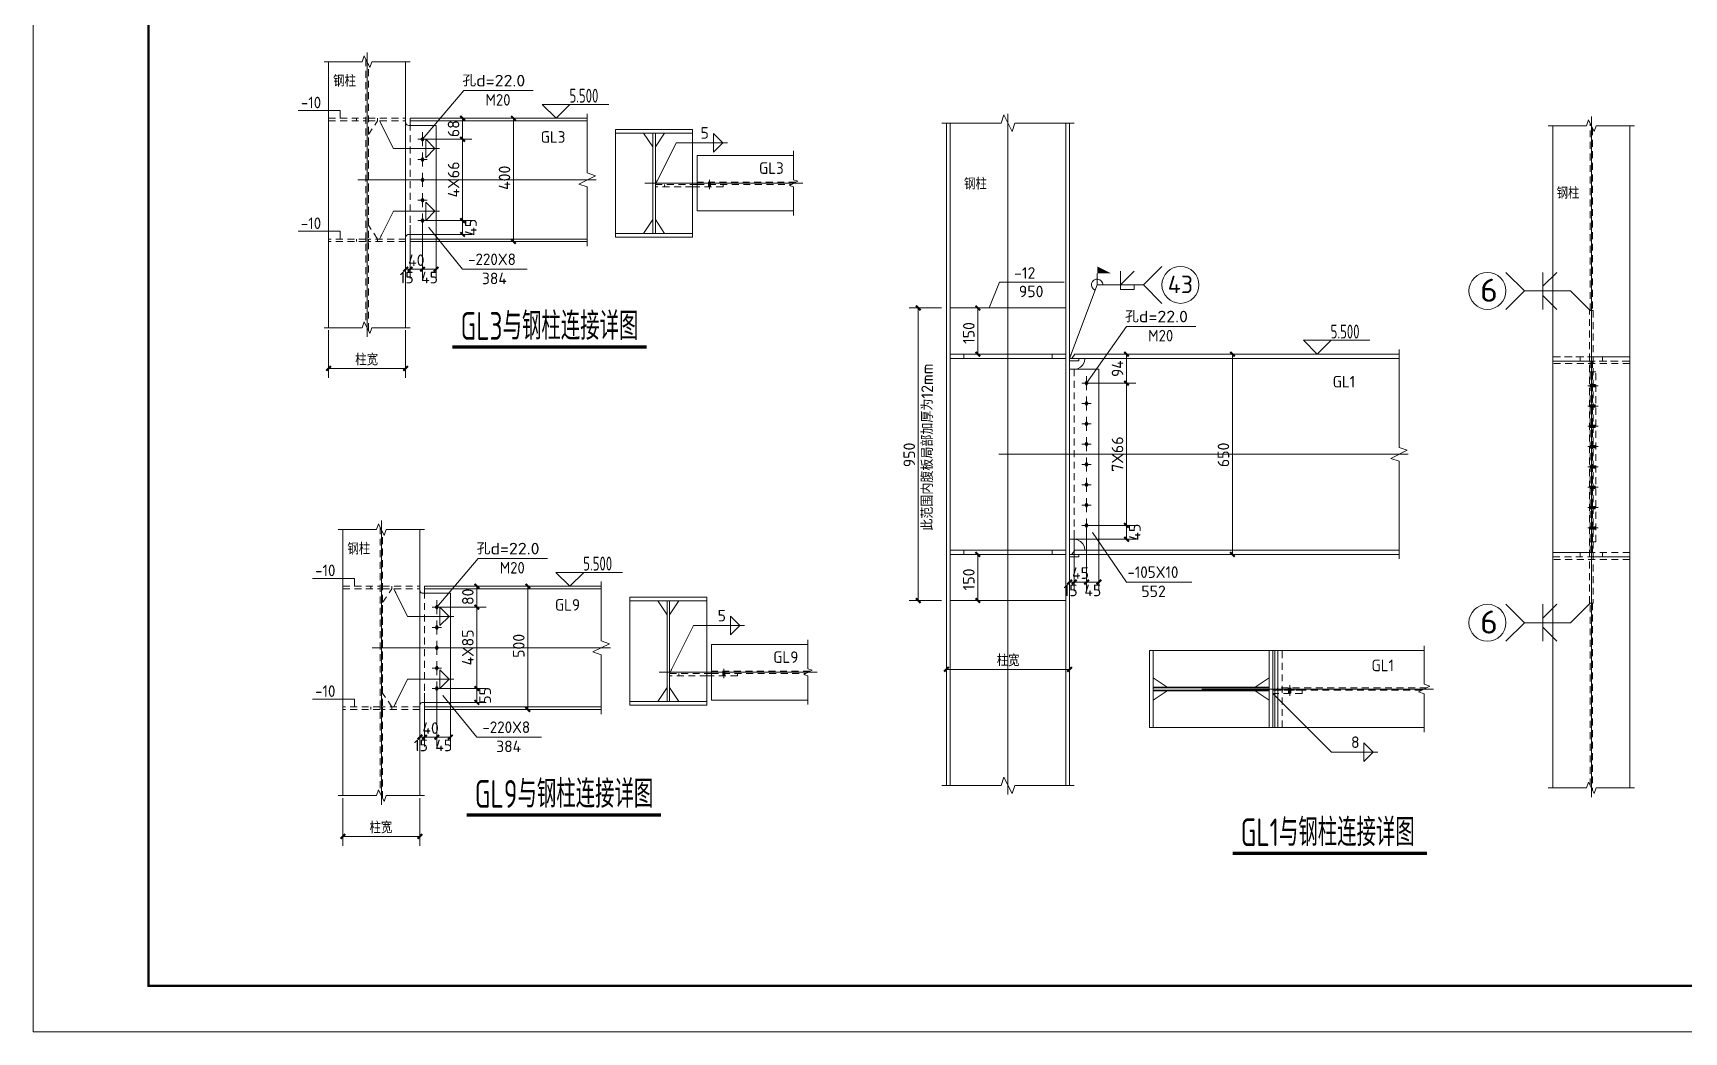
# Model space of a CAD drawing. Header units: millimetres. Extents: x 19781 to 898973, y -947928 to -267362.
# Drawn here: x 431826 to 467572, y -430549 to -408925 of the extents above; entities that cross this region are included whole.
import ezdxf
from ezdxf.enums import TextEntityAlignment as Align

# ---------------------------------------------------------------- set-up
doc = ezdxf.new("R2010")
doc.units = ezdxf.units.MM
doc.header["$LTSCALE"] = 100
doc.linetypes.add('2', pattern=[5, 1.5, -1, 1.5, -1])
doc.linetypes.add('3', pattern=[500, 300, -200])
for name, color, linetype, lineweight in [('10', 7, 'Continuous', 18), ('101', 253, 'Continuous', 18), ('BORDER', 7, 'Continuous', 18), ('PUB_DIM', 3, 'Continuous', 18), ('图名下划线', 7, 'Continuous', 18), ('尺寸标注', 253, 'Continuous', 18), ('柱构件', 2, 'Continuous', 18), ('梁构件', 1, 'Continuous', 18), ('楼板负筋文字', 7, 'Continuous', 18), ('焊缝标注', 253, 'Continuous', 18), ('螺栓孔标注', 253, 'Continuous', 18), ('钢板标注', 253, 'Continuous', 18)]:
    doc.layers.add(name, color=color, linetype=linetype, lineweight=lineweight)
doc.styles.get("Standard").update_dxf_attribs({"font": 'tssdeng.shx', "bigfont": 'hztxt.shx'})
doc.styles.add('TSSD_REIN', font='tssdeng.shx', dxfattribs={"width": 0.7, "bigfont": 'hztxt.shx'})

msp = doc.modelspace()

# ---------------------------------------------------------------- hatches: boundary and pattern name
at = {"layer": '10'}
for points in [[(440259.67, -411159.37), (440209.67, -411224.37), (440259.67, -411289.37), (440309.67, -411224.37)], [(440259.67, -411599.37), (440209.67, -411664.37), (440259.67, -411729.37), (440309.67, -411664.37)], [(440259.67, -412039.37), (440209.67, -412104.37), (440259.67, -412169.37), (440309.67, -412104.37)], [(440259.67, -412479.37), (440209.67, -412544.37), (440259.67, -412609.37), (440309.67, -412544.37)], [(440259.67, -412919.37), (440209.67, -412984.37), (440259.67, -413049.37), (440309.67, -412984.37)], [(454635.33, -416438.64), (454585.33, -416503.64), (454635.33, -416568.64), (454685.33, -416503.64)], [(454635.33, -416878.64), (454585.33, -416943.64), (454635.33, -417008.64), (454685.33, -416943.64)], [(454635.33, -417318.64), (454585.33, -417383.64), (454635.33, -417448.64), (454685.33, -417383.64)], [(454635.33, -417758.64), (454585.33, -417823.64), (454635.33, -417888.64), (454685.33, -417823.64)], [(454635.33, -418198.64), (454585.33, -418263.64), (454635.33, -418328.64), (454685.33, -418263.64)], [(454635.33, -418638.64), (454585.33, -418703.64), (454635.33, -418768.64), (454685.33, -418703.64)], [(454635.33, -419078.64), (454585.33, -419143.64), (454635.33, -419208.64), (454685.33, -419143.64)], [(454635.33, -419518.64), (454585.33, -419583.64), (454635.33, -419648.64), (454685.33, -419583.64)], [(440568.67, -421288.37), (440518.67, -421353.37), (440568.67, -421418.37), (440618.67, -421353.37)], [(440568.67, -421728.37), (440518.67, -421793.37), (440568.67, -421858.37), (440618.67, -421793.37)], [(440568.67, -422168.37), (440518.67, -422233.37), (440568.67, -422298.37), (440618.67, -422233.37)], [(440568.67, -422608.37), (440518.67, -422673.37), (440568.67, -422738.37), (440618.67, -422673.37)], [(440568.67, -423048.37), (440518.67, -423113.37), (440568.67, -423178.37), (440618.67, -423113.37)]]:
    msp.add_hatch(color=256, dxfattribs=at).paths.add_polyline_path(points, flags=0)
at = {"layer": '焊缝标注'}
for points in [[(439328.33, -410824.37), (439359.64, -410920.53), (439386.47, -410907.1)], [(445300.18, -412201), (445358.32, -412118.27), (445331.48, -412104.85)], [(439328.33, -413384.37), (439386.47, -413301.64), (439359.64, -413288.22)], [(454868.67, -414126.97), (455168.67, -414126.97), (454868.67, -413976.97)], [(465540.51, -414931.97), (465480.41, -414850.65), (465459.19, -414871.87)], [(454268.67, -415970.31), (454317.95, -415882.01), (454289.87, -415871.44)], [(439637.33, -420953.37), (439668.64, -421049.53), (439695.47, -421036.1)], [(465540.51, -421265.3), (465459.19, -421325.41), (465480.41, -421346.62)], [(445609.18, -422787), (445667.32, -422704.27), (445640.48, -422690.85)], [(458668.67, -423218.5), (458728.77, -423299.82), (458749.98, -423278.6)], [(439637.33, -423513.37), (439695.47, -423430.64), (439668.64, -423417.22)]]:
    msp.add_hatch(color=256, dxfattribs=at).paths.add_polyline_path(points, flags=0)

# ---------------------------------------------------------------- linework, layer by layer
at = {"layer": '10'}
for p, q in [((440259.67, -411074.37), (440259.67, -411374.37)), ((440359.67, -411224.37), (440159.67, -411224.37)), ((440359.67, -411664.37), (440159.67, -411664.37)), ((440259.67, -411514.37), (440259.67, -411814.37)), ((440359.67, -412104.37), (440159.67, -412104.37)), ((440259.67, -411954.37), (440259.67, -412254.37)), ((440259.67, -412394.37), (440259.67, -412694.37)), ((440359.67, -412544.37), (440159.67, -412544.37)), ((440259.67, -412834.37), (440259.67, -413134.37)), ((440359.67, -412984.37), (440159.67, -412984.37)), ((454635.33, -416353.64), (454635.33, -416653.64)), ((454735.33, -416503.64), (454535.33, -416503.64)), ((454635.33, -416793.64), (454635.33, -417093.64)), ((454735.33, -416943.64), (454535.33, -416943.64)), ((454735.33, -417383.64), (454535.33, -417383.64)), ((454635.33, -417233.64), (454635.33, -417533.64)), ((454735.33, -417823.64), (454535.33, -417823.64)), ((454635.33, -417673.64), (454635.33, -417973.64)), ((454635.33, -418113.64), (454635.33, -418413.64)), ((454735.33, -418263.64), (454535.33, -418263.64)), ((454635.33, -418553.64), (454635.33, -418853.64)), ((454735.33, -418703.64), (454535.33, -418703.64)), ((454735.33, -419143.64), (454535.33, -419143.64)), ((454635.33, -418993.64), (454635.33, -419293.64)), ((454735.33, -419583.64), (454535.33, -419583.64)), ((454635.33, -419433.64), (454635.33, -419733.64)), ((440668.67, -421353.37), (440468.67, -421353.37)), ((440568.67, -421203.37), (440568.67, -421503.37)), ((440668.67, -421793.37), (440468.67, -421793.37)), ((440568.67, -421643.37), (440568.67, -421943.37)), ((440568.67, -422083.37), (440568.67, -422383.37)), ((440668.67, -422233.37), (440468.67, -422233.37)), ((440668.67, -422673.37), (440468.67, -422673.37)), ((440568.67, -422523.37), (440568.67, -422823.37)), ((440668.67, -423113.37), (440468.67, -423113.37)), ((440568.67, -422963.37), (440568.67, -423263.37))]:
    msp.add_line(p, q, dxfattribs=at)
at = {"layer": '101'}
for p, q in [((438126.33, -409545.04), (438955.5, -409545.04)), ((438955.5, -409545.04), (438997.17, -409420.04)), ((438997.17, -409420.04), (439122.17, -409670.04)), ((439122.17, -409670.04), (439163.83, -409545.04)), ((439163.83, -409545.04), (439993, -409545.04)), ((443821, -411954.37), (443821, -410671.04)), ((452785.33, -410876.97), (452845.33, -410696.97)), ((452845.33, -410696.97), (453025.33, -411056.97)), ((451502, -410876.97), (452785.33, -410876.97)), ((453025.33, -411056.97), (453085.33, -410876.97)), ((453085.33, -410876.97), (454368.67, -410876.97)), ((464633.84, -410931.97), (465463.01, -410931.97)), ((465463.01, -410931.97), (465504.68, -410806.97)), ((465504.68, -410806.97), (465629.68, -411056.97)), ((465629.68, -411056.97), (465671.34, -410931.97)), ((465671.34, -410931.97), (466500.51, -410931.97)), ((448293.84, -412102), (448293.84, -411477)), ((443641, -412194.37), (444001, -412014.37)), ((444001, -412014.37), (443821, -411954.37)), ((448203.85, -412222), (448383.85, -412132)), ((448383.85, -412132), (448293.84, -412102)), ((443821, -412254.37), (443641, -412194.37)), ((443821, -413537.71), (443821, -412254.37)), ((448293.84, -412252), (448203.85, -412222)), ((448293.84, -412877), (448293.84, -412252)), ((438126.33, -415303.71), (438955.5, -415303.71)), ((438955.5, -415303.71), (438997.17, -415178.71)), ((438997.17, -415178.71), (439122.17, -415428.71)), ((439122.17, -415428.71), (439163.83, -415303.71)), ((439163.83, -415303.71), (439993, -415303.71)), ((461402, -417893.64), (461402, -415776.97)), ((461222, -418133.64), (461582, -417953.64)), ((461402, -418193.64), (461222, -418133.64)), ((461582, -417953.64), (461402, -417893.64)), ((461402, -420310.3), (461402, -418193.64)), ((439264.5, -419674.04), (439306.17, -419549.04)), ((439306.17, -419549.04), (439431.17, -419799.04)), ((438435.33, -419674.04), (439264.5, -419674.04)), ((439431.17, -419799.04), (439472.83, -419674.04)), ((439472.83, -419674.04), (440302, -419674.04)), ((444130, -422083.37), (444130, -420800.04)), ((443950, -422323.37), (444310, -422143.37)), ((444310, -422143.37), (444130, -422083.37)), ((448602.84, -422688), (448602.84, -422063)), ((444130, -422383.37), (443950, -422323.37)), ((444130, -423666.71), (444130, -422383.37)), ((461946, -423021), (461946, -422191.83)), ((448512.85, -422808), (448692.85, -422718)), ((448602.84, -422838), (448512.85, -422808)), ((448692.85, -422718), (448602.84, -422688)), ((448602.84, -423463), (448602.84, -422838)), ((461821, -423187.67), (462071, -423062.67)), ((461946, -423229.33), (461821, -423187.67)), ((462071, -423062.67), (461946, -423021)), ((461946, -424058.5), (461946, -423229.33)), ((439264.5, -425432.71), (439306.17, -425307.71)), ((439306.17, -425307.71), (439431.17, -425557.71)), ((451502, -425210.3), (452785.33, -425210.3)), ((452785.33, -425210.3), (452845.33, -425030.3)), ((452845.33, -425030.3), (453025.33, -425390.3)), ((453025.33, -425390.3), (453085.33, -425210.3)), ((453085.33, -425210.3), (454368.67, -425210.3)), ((464633.84, -425265.3), (465463.01, -425265.3)), ((465463.01, -425265.3), (465504.68, -425140.3)), ((465504.68, -425140.3), (465629.68, -425390.3)), ((465629.68, -425390.3), (465671.34, -425265.3)), ((465671.34, -425265.3), (466500.51, -425265.3)), ((438435.33, -425432.71), (439264.5, -425432.71)), ((439431.17, -425557.71), (439472.83, -425432.71)), ((439472.83, -425432.71), (440302, -425432.71))]:
    msp.add_line(p, q, dxfattribs=at)
at = {"layer": 'BORDER'}
msp.add_lwpolyline([(431826, -430549), (431826, -388528), (520970.55, -388528), (520970.55, -430549)], close=True, dxfattribs=at)
msp.add_lwpolyline([(434327.25, -429548.5, 50.03, 50.03, 0), (434327.25, -389528.5, 50.03, 50.03, 0), (519970.05, -389528.5, 50.03, 50.03, 0), (519970.05, -429548.5, 50.03, 50.03, 0)], format="xyseb", close=True, dxfattribs=at)
at = {"layer": 'PUB_DIM', "color": 3, "linetype": 'Continuous'}
for p, q in [((442850.76, -410470.8), (444290.8, -410470.8)), ((443151, -410771.04), (442850.76, -410470.8)), ((443451.24, -410470.8), (443151, -410771.04)), ((459330.76, -415576.73), (460770.8, -415576.73)), ((459631, -415876.97), (459330.76, -415576.73)), ((459931.24, -415576.73), (459631, -415876.97)), ((443148.76, -420599.8), (444588.8, -420599.8)), ((443449, -420900.04), (443148.76, -420599.8)), ((443749.24, -420599.8), (443449, -420900.04))]:
    msp.add_line(p, q, dxfattribs=at)
at = {"layer": '图名下划线'}
for points in [[(440907.51, -415723.63, 70.12, 70.12, 0), (445114, -415723.63, 70.12, 70.12, 0)], [(441216.51, -425852.63, 70.12, 70.12, 0), (445423, -425852.63, 70.12, 70.12, 0)], [(457798.51, -426683.63, 70.12, 70.12, 0), (462005, -426683.63, 70.12, 70.12, 0)]]:
    msp.add_lwpolyline(points, format="xyseb", dxfattribs=at)
at = {"layer": '尺寸标注'}
for p, q in [((440359.67, -410771.04), (441326.33, -410771.04)), ((441126.33, -411224.37), (441126.33, -410771.04)), ((441462.49, -410771.04), (442429.15, -410771.04)), ((442229.15, -413437.71), (442229.15, -410771.04)), ((440359.67, -411224.37), (441326.33, -411224.37)), ((440359.67, -411224.37), (441326.33, -411224.37)), ((441126.33, -412984.37), (441126.33, -411224.37)), ((439059.67, -413084.37), (439059.67, -414237.71)), ((439893, -413084.37), (439893, -414237.71)), ((439893, -413084.37), (439893, -414237.71)), ((439993, -413084.37), (439993, -414237.71)), ((439993, -413084.37), (439993, -414237.71)), ((440259.67, -413084.37), (440259.67, -414237.71)), ((440259.67, -413084.37), (440259.67, -414237.71)), ((440359.67, -412984.37), (441326.33, -412984.37)), ((440359.67, -412984.37), (441326.33, -412984.37)), ((440553, -413084.37), (440553, -414237.71)), ((441126.33, -413284.37), (441126.33, -412984.37)), ((440359.67, -413284.37), (441326.33, -413284.37)), ((441462.49, -413437.71), (442429.15, -413437.71)), ((439893, -414037.71), (439993, -414037.71)), ((439993, -414037.71), (440259.67, -414037.71)), ((440259.67, -414037.71), (440553, -414037.71)), ((451493, -414876.97), (450793, -414876.97)), ((450993, -421210.3), (450993, -414876.97)), ((451782, -414876.97), (452482, -414876.97)), ((452282, -415876.97), (452282, -414876.97)), ((438226.33, -415356.71), (438226.33, -416387.04)), ((439893, -415356.71), (439893, -416387.04)), ((451782, -415876.97), (452482, -415876.97)), ((454735.33, -415876.97), (455702, -415876.97)), ((455502, -416503.64), (455502, -415876.97)), ((457029.33, -415876.97), (457996, -415876.97)), ((457796, -420210.3), (457796, -415876.97)), ((438226.33, -416187.04), (439893, -416187.04)), ((454735.33, -416503.64), (455702, -416503.64)), ((454735.33, -416503.64), (455702, -416503.64)), ((455502, -419583.64), (455502, -416503.64)), ((454735.33, -419583.64), (455702, -419583.64)), ((454735.33, -419583.64), (455702, -419583.64)), ((455502, -419883.64), (455502, -419583.64)), ((452935.33, -419683.64), (452935.33, -421010.3)), ((454268.67, -419683.64), (454268.67, -421010.3)), ((454268.67, -419683.64), (454268.67, -421010.3)), ((454368.67, -419683.64), (454368.67, -421010.3)), ((454368.67, -419683.64), (454368.67, -421010.3)), ((454635.33, -419683.64), (454635.33, -421010.3)), ((454635.33, -419683.64), (454635.33, -421010.3)), ((454735.33, -419883.64), (455702, -419883.64)), ((454902, -419683.64), (454902, -421010.3)), ((451782, -420210.3), (452482, -420210.3)), ((452282, -421210.3), (452282, -420210.3)), ((457029.33, -420210.3), (457996, -420210.3)), ((440668.67, -420900.04), (441635.33, -420900.04)), ((441435.33, -421353.37), (441435.33, -420900.04)), ((441771.49, -420900.04), (442738.15, -420900.04)), ((442538.15, -423566.71), (442538.15, -420900.04)), ((454268.67, -420810.3), (454368.67, -420810.3)), ((454368.67, -420810.3), (454635.33, -420810.3)), ((454635.33, -420810.3), (454902, -420810.3)), ((440668.67, -421353.37), (441635.33, -421353.37)), ((440668.67, -421353.37), (441635.33, -421353.37)), ((441435.33, -423113.37), (441435.33, -421353.37)), ((451493, -421210.3), (450793, -421210.3)), ((451782, -421210.3), (452482, -421210.3)), ((451602, -421868.67), (451602, -422899)), ((454268.67, -421868.67), (454268.67, -422899)), ((451602, -422699), (454268.67, -422699)), ((439368.67, -423213.37), (439368.67, -424366.71)), ((440202, -423213.37), (440202, -424366.71)), ((440202, -423213.37), (440202, -424366.71)), ((440302, -423213.37), (440302, -424366.71)), ((440302, -423213.37), (440302, -424366.71)), ((440568.67, -423213.37), (440568.67, -424366.71)), ((440568.67, -423213.37), (440568.67, -424366.71)), ((440668.67, -423113.37), (441635.33, -423113.37)), ((440668.67, -423113.37), (441635.33, -423113.37)), ((440862, -423213.37), (440862, -424366.71)), ((441435.33, -423413.37), (441435.33, -423113.37)), ((440668.67, -423413.37), (441635.33, -423413.37)), ((441771.49, -423566.71), (442738.15, -423566.71)), ((440202, -424166.71), (440302, -424166.71)), ((440302, -424166.71), (440568.67, -424166.71)), ((440568.67, -424166.71), (440862, -424166.71)), ((438535.33, -425485.71), (438535.33, -426516.04)), ((440202, -425485.71), (440202, -426516.04)), ((438535.33, -426316.04), (440202, -426316.04))]:
    msp.add_line(p, q, dxfattribs=at)
for points in [[(441076.33, -410721.04, 45, 45, 0), (441176.33, -410821.04, 45, 45, 0)], [(442179.15, -410721.04, 45, 45, 0), (442279.15, -410821.04, 45, 45, 0)], [(441076.33, -411174.37, 45, 45, 0), (441176.33, -411274.37, 45, 45, 0)], [(441076.33, -411174.37, 45, 45, 0), (441176.33, -411274.37, 45, 45, 0)], [(441076.33, -412934.37, 45, 45, 0), (441176.33, -413034.37, 45, 45, 0)], [(441076.33, -412934.37, 45, 45, 0), (441176.33, -413034.37, 45, 45, 0)], [(441076.33, -413234.37, 45, 45, 0), (441176.33, -413334.37, 45, 45, 0)], [(442179.15, -413387.71, 45, 45, 0), (442279.15, -413487.71, 45, 45, 0)], [(439843, -414087.71, 45, 45, 0), (439943, -413987.71, 45, 45, 0)], [(439843, -414087.71, 45, 45, 0), (439943, -413987.71, 45, 45, 0)], [(439943, -414087.71, 45, 45, 0), (440043, -413987.71, 45, 45, 0)], [(439943, -414087.71, 45, 45, 0), (440043, -413987.71, 45, 45, 0)], [(440209.67, -414087.71, 45, 45, 0), (440309.67, -413987.71, 45, 45, 0)], [(440209.67, -414087.71, 45, 45, 0), (440309.67, -413987.71, 45, 45, 0)], [(440503, -414087.71, 45, 45, 0), (440603, -413987.71, 45, 45, 0)], [(451043, -414926.97, 45, 45, 0), (450943, -414826.97, 45, 45, 0)], [(452232, -414826.97, 45, 45, 0), (452332, -414926.97, 45, 45, 0)], [(452232, -415826.97, 45, 45, 0), (452332, -415926.97, 45, 45, 0)], [(455452, -415826.97, 45, 45, 0), (455552, -415926.97, 45, 45, 0)], [(457746, -415826.97, 45, 45, 0), (457846, -415926.97, 45, 45, 0)], [(438176.33, -416237.04, 45, 45, 0), (438276.33, -416137.04, 45, 45, 0)], [(439843, -416237.04, 45, 45, 0), (439943, -416137.04, 45, 45, 0)], [(455452, -416453.64, 45, 45, 0), (455552, -416553.64, 45, 45, 0)], [(455452, -416453.64, 45, 45, 0), (455552, -416553.64, 45, 45, 0)], [(455452, -419533.64, 45, 45, 0), (455552, -419633.64, 45, 45, 0)], [(455452, -419533.64, 45, 45, 0), (455552, -419633.64, 45, 45, 0)], [(455452, -419833.64, 45, 45, 0), (455552, -419933.64, 45, 45, 0)], [(452232, -420160.3, 45, 45, 0), (452332, -420260.3, 45, 45, 0)], [(457746, -420160.3, 45, 45, 0), (457846, -420260.3, 45, 45, 0)], [(441385.33, -420850.04, 45, 45, 0), (441485.33, -420950.04, 45, 45, 0)], [(442488.15, -420850.04, 45, 45, 0), (442588.15, -420950.04, 45, 45, 0)], [(454218.67, -420860.3, 45, 45, 0), (454318.67, -420760.3, 45, 45, 0)], [(454218.67, -420860.3, 45, 45, 0), (454318.67, -420760.3, 45, 45, 0)], [(454318.67, -420860.3, 45, 45, 0), (454418.67, -420760.3, 45, 45, 0)], [(454318.67, -420860.3, 45, 45, 0), (454418.67, -420760.3, 45, 45, 0)], [(454585.33, -420860.3, 45, 45, 0), (454685.33, -420760.3, 45, 45, 0)], [(454585.33, -420860.3, 45, 45, 0), (454685.33, -420760.3, 45, 45, 0)], [(454852, -420860.3, 45, 45, 0), (454952, -420760.3, 45, 45, 0)], [(441385.33, -421303.37, 45, 45, 0), (441485.33, -421403.37, 45, 45, 0)], [(441385.33, -421303.37, 45, 45, 0), (441485.33, -421403.37, 45, 45, 0)], [(451043, -421260.3, 45, 45, 0), (450943, -421160.3, 45, 45, 0)], [(452232, -421160.3, 45, 45, 0), (452332, -421260.3, 45, 45, 0)], [(451552, -422749, 45, 45, 0), (451652, -422649, 45, 45, 0)], [(454218.67, -422749, 45, 45, 0), (454318.67, -422649, 45, 45, 0)], [(441385.33, -423063.37, 45, 45, 0), (441485.33, -423163.37, 45, 45, 0)], [(441385.33, -423063.37, 45, 45, 0), (441485.33, -423163.37, 45, 45, 0)], [(441385.33, -423363.37, 45, 45, 0), (441485.33, -423463.37, 45, 45, 0)], [(442488.15, -423516.71, 45, 45, 0), (442588.15, -423616.71, 45, 45, 0)], [(440152, -424216.71, 45, 45, 0), (440252, -424116.71, 45, 45, 0)], [(440152, -424216.71, 45, 45, 0), (440252, -424116.71, 45, 45, 0)], [(440252, -424216.71, 45, 45, 0), (440352, -424116.71, 45, 45, 0)], [(440252, -424216.71, 45, 45, 0), (440352, -424116.71, 45, 45, 0)], [(440518.67, -424216.71, 45, 45, 0), (440618.67, -424116.71, 45, 45, 0)], [(440518.67, -424216.71, 45, 45, 0), (440618.67, -424116.71, 45, 45, 0)], [(440812, -424216.71, 45, 45, 0), (440912, -424116.71, 45, 45, 0)], [(438485.33, -426366.04, 45, 45, 0), (438585.33, -426266.04, 45, 45, 0)], [(440152, -426366.04, 45, 45, 0), (440252, -426266.04, 45, 45, 0)]]:
    msp.add_lwpolyline(points, format="xyseb", dxfattribs=at)
at = {"layer": '柱构件'}
for p, q in [((438226.33, -409545.04), (438226.33, -415303.71)), ((439893, -415303.71), (439893, -409545.04)), ((444440.18, -411090.34), (444440.18, -411010.33)), ((444440.18, -411010.33), (446106.85, -411010.33)), ((446106.85, -411010.33), (446106.85, -411090.34)), ((451602, -425210.3), (451602, -410876.97)), ((451682, -410876.97), (451682, -425210.3)), ((454188.67, -425210.3), (454188.67, -410876.97)), ((454268.67, -410876.97), (454268.67, -425210.3)), ((464733.84, -410931.97), (464733.84, -425265.3)), ((466400.51, -425265.3), (466400.51, -410931.97)), ((446106.85, -411090.34), (444440.18, -411090.34)), ((445246.85, -411090.34), (445246.85, -413263.66)), ((445300.18, -413263.66), (445300.18, -411090.34)), ((444440.18, -413343.67), (444440.18, -413263.66)), ((444440.18, -413263.66), (446106.85, -413263.66)), ((446106.85, -413343.67), (444440.18, -413343.67)), ((446106.85, -413263.66), (446106.85, -413343.67)), ((438535.33, -419674.04), (438535.33, -425432.71)), ((440202, -425432.71), (440202, -419674.04)), ((444749.18, -421219.34), (444749.18, -421139.33)), ((444749.18, -421139.33), (446415.85, -421139.33)), ((446415.85, -421219.34), (444749.18, -421219.34)), ((445555.85, -421219.34), (445555.85, -423392.66)), ((445609.18, -423392.66), (445609.18, -421219.34)), ((446415.85, -421139.33), (446415.85, -421219.34)), ((456002, -422291.83), (456082, -422291.83)), ((456002, -423958.5), (456002, -422291.83)), ((456082, -423958.5), (456082, -422291.83)), ((458588.67, -422291.83), (458668.67, -422291.83)), ((458588.67, -423958.5), (458588.67, -422291.83)), ((458668.67, -423958.5), (458668.67, -422291.83)), ((458588.67, -423098.5), (456082, -423098.5)), ((456082, -423151.83), (458588.67, -423151.83)), ((444749.18, -423472.67), (444749.18, -423392.66)), ((444749.18, -423392.66), (446415.85, -423392.66)), ((446415.85, -423472.67), (444749.18, -423472.67)), ((446415.85, -423392.66), (446415.85, -423472.67)), ((456082, -423958.5), (456002, -423958.5)), ((458668.67, -423958.5), (458588.67, -423958.5))]:
    msp.add_line(p, q, dxfattribs=at)
at = {"layer": '柱构件', "color": 2, "linetype": '2'}
for p, q in [((439033, -409491.71), (439033, -415250.37)), ((439086.33, -415357.04), (439086.33, -409598.37)), ((465540.51, -414931.97), (465540.51, -410878.64)), ((465593.84, -410985.3), (465593.84, -414931.97)), ((454188.67, -414876.97), (451682, -414876.97)), ((465593.84, -414931.97), (465540.51, -414931.97)), ((439342, -419620.71), (439342, -425379.37)), ((439395.33, -425486.04), (439395.33, -419727.37)), ((451682, -421210.3), (454188.67, -421210.3)), ((465593.84, -421265.3), (465540.51, -421265.3)), ((465540.51, -425211.97), (465540.51, -421265.3)), ((465593.84, -421265.3), (465593.84, -425318.63))]:
    msp.add_line(p, q, dxfattribs=at)
at = {"layer": '柱构件', "color": 3, "linetype": '2'}
for p, q in [((438226.33, -410771.04), (439033, -410771.04)), ((438226.33, -410824.37), (438226.33, -410771.04)), ((438226.33, -410824.37), (439033, -410824.37)), ((438833, -410824.37), (438833, -410771.04)), ((439033, -410824.37), (439033, -410771.04)), ((439086.33, -410824.37), (439086.33, -410771.04)), ((439086.33, -410771.04), (439893, -410771.04)), ((439086.33, -411124.37), (439286.33, -410824.37)), ((439086.33, -410824.37), (439893, -410824.37)), ((439286.33, -410824.37), (439286.33, -410771.04)), ((439893, -410857.7), (439893, -410771.04)), ((439086.33, -413084.37), (439086.33, -411124.37)), ((445300.18, -412201), (446106.85, -412201)), ((446106.85, -412254.33), (445300.18, -412254.33)), ((445500.18, -412254.33), (445500.18, -412201)), ((446206.85, -412201), (446766.85, -412201)), ((446766.85, -412254.33), (446206.85, -412254.33)), ((446766.85, -412254.33), (446766.85, -412201)), ((439286.33, -413384.37), (439086.33, -413084.37)), ((439033, -413384.37), (438226.33, -413384.37)), ((438226.33, -413437.71), (438226.33, -413384.37)), ((439033, -413437.71), (438226.33, -413437.71)), ((438833, -413437.71), (438833, -413384.37)), ((439033, -413437.71), (439033, -413384.37)), ((439086.33, -413437.71), (439086.33, -413384.37)), ((439893, -413384.37), (439086.33, -413384.37)), ((439893, -413437.71), (439086.33, -413437.71)), ((439286.33, -413437.71), (439286.33, -413384.37)), ((439893, -413437.71), (439893, -413351.04)), ((465527.18, -421265.3), (465527.18, -414931.97)), ((465607.18, -414931.97), (465527.18, -414931.97)), ((465607.18, -414931.97), (465607.18, -421265.3)), ((451982, -415970.31), (451982, -415876.97)), ((453888.67, -415970.31), (453888.67, -415876.97)), ((464733.84, -416025.31), (464733.84, -415931.97)), ((464733.84, -415931.97), (465527.18, -415931.97)), ((465527.18, -416025.31), (464733.84, -416025.31)), ((465327.18, -416025.31), (465327.18, -415931.97)), ((465607.18, -415931.97), (466400.51, -415931.97)), ((466400.51, -416025.31), (465607.18, -416025.31)), ((465807.18, -416025.31), (465807.18, -415931.97)), ((466400.51, -416025.31), (466400.51, -415931.97)), ((465660.51, -416258.64), (465593.84, -416258.64)), ((465593.84, -416258.64), (465593.84, -419938.64)), ((465660.51, -419938.64), (465660.51, -416258.64)), ((465660.51, -419938.64), (465593.84, -419938.64)), ((451982, -420210.3), (451982, -420116.97)), ((453888.67, -420210.3), (453888.67, -420116.97)), ((464733.84, -420265.3), (464733.84, -420171.97)), ((465527.18, -420171.97), (464733.84, -420171.97)), ((464733.84, -420265.3), (465527.18, -420265.3)), ((465327.18, -420265.3), (465327.18, -420171.97)), ((466400.51, -420171.97), (465607.18, -420171.97)), ((465607.18, -420265.3), (466400.51, -420265.3)), ((465807.18, -420265.3), (465807.18, -420171.97)), ((466400.51, -420265.3), (466400.51, -420171.97)), ((438535.33, -420900.04), (439342, -420900.04)), ((438535.33, -420953.37), (438535.33, -420900.04)), ((438535.33, -420953.37), (439342, -420953.37)), ((439142, -420953.37), (439142, -420900.04)), ((439342, -420953.37), (439342, -420900.04)), ((439395.33, -420953.37), (439395.33, -420900.04)), ((439395.33, -420900.04), (440202, -420900.04)), ((439395.33, -421253.37), (439595.33, -420953.37)), ((439395.33, -420953.37), (440202, -420953.37)), ((439595.33, -420953.37), (439595.33, -420900.04)), ((440202, -420986.7), (440202, -420900.04)), ((439395.33, -423213.37), (439395.33, -421253.37)), ((465607.18, -421265.3), (465527.18, -421265.3)), ((445609.18, -422787), (446415.85, -422787)), ((446415.85, -422840.33), (445609.18, -422840.33)), ((445809.18, -422840.33), (445809.18, -422787)), ((446515.85, -422787), (447075.85, -422787)), ((447075.85, -422840.33), (446515.85, -422840.33)), ((447075.85, -422840.33), (447075.85, -422787)), ((439595.33, -423513.37), (439395.33, -423213.37)), ((458668.67, -423151.83), (459302, -423151.83)), ((458668.67, -423218.5), (458668.67, -423151.83)), ((459302, -423218.5), (458668.67, -423218.5)), ((459302, -423218.5), (459302, -423151.83)), ((439342, -423513.37), (438535.33, -423513.37)), ((438535.33, -423566.71), (438535.33, -423513.37)), ((439342, -423566.71), (438535.33, -423566.71)), ((439142, -423566.71), (439142, -423513.37)), ((439342, -423566.71), (439342, -423513.37)), ((439395.33, -423566.71), (439395.33, -423513.37)), ((440202, -423513.37), (439395.33, -423513.37)), ((440202, -423566.71), (439395.33, -423566.71)), ((439595.33, -423566.71), (439595.33, -423513.37)), ((440202, -423566.71), (440202, -423480.04))]:
    msp.add_line(p, q, dxfattribs=at)
at = {"layer": '柱构件', "color": 3}
for p, q in [((439896.26, -410878.31), (439893, -410857.7)), ((439905.73, -410896.89), (439896.26, -410878.31)), ((439920.48, -410911.64), (439905.73, -410896.89)), ((439939.07, -410921.11), (439920.48, -410911.64)), ((439959.67, -410924.37), (439939.07, -410921.11)), ((440553, -410924.37), (439959.67, -410924.37)), ((440553, -413284.37), (440553, -410924.37)), ((445046.85, -411090.34), (444440.18, -411090.34)), ((444440.18, -411090.34), (444440.18, -413263.66)), ((445246.85, -411390.34), (445046.85, -411090.34)), ((445246.85, -412963.66), (445246.85, -411390.34)), ((445300.18, -411390.34), (445500.18, -411090.34)), ((445300.18, -412963.66), (445300.18, -411390.34)), ((445500.18, -411090.34), (446106.85, -411090.34)), ((446106.85, -411090.34), (446106.85, -413263.66)), ((446106.85, -412201), (446206.85, -412201)), ((446206.85, -412254.33), (446106.85, -412254.33)), ((445046.85, -413263.66), (445246.85, -412963.66)), ((445500.18, -413263.66), (445300.18, -412963.66)), ((439893, -413351.04), (439896.26, -413330.44)), ((439896.26, -413330.44), (439905.73, -413311.85)), ((439905.73, -413311.85), (439920.48, -413297.11)), ((439920.48, -413297.11), (439939.07, -413287.63)), ((439939.07, -413287.63), (439959.67, -413284.37)), ((439959.67, -413284.37), (440553, -413284.37)), ((444440.18, -413263.66), (445046.85, -413263.66)), ((446106.85, -413263.66), (445500.18, -413263.66)), ((451682, -421210.3), (451682, -414876.97)), ((451682, -414876.97), (454188.67, -414876.97)), ((454188.67, -414876.97), (454188.67, -421210.3)), ((451682, -415876.97), (454188.67, -415876.97)), ((454188.67, -415970.31), (451682, -415970.31)), ((454902, -416203.64), (454268.67, -416203.64)), ((454268.67, -416203.64), (454268.67, -419883.64)), ((454902, -419883.64), (454902, -416203.64)), ((454268.67, -419883.64), (454902, -419883.64)), ((451682, -420116.97), (454188.67, -420116.97)), ((454188.67, -420210.3), (451682, -420210.3)), ((440205.26, -421007.31), (440202, -420986.7)), ((440214.73, -421025.89), (440205.26, -421007.31)), ((440229.48, -421040.64), (440214.73, -421025.89)), ((440248.07, -421050.11), (440229.48, -421040.64)), ((440268.67, -421053.37), (440248.07, -421050.11)), ((440862, -421053.37), (440268.67, -421053.37)), ((440862, -423413.37), (440862, -421053.37)), ((445355.85, -421219.34), (444749.18, -421219.34)), ((444749.18, -421219.34), (444749.18, -423392.66)), ((445555.85, -421519.34), (445355.85, -421219.34)), ((445609.18, -421519.34), (445809.18, -421219.34)), ((445809.18, -421219.34), (446415.85, -421219.34)), ((446415.85, -421219.34), (446415.85, -423392.66)), ((454188.67, -421210.3), (451682, -421210.3)), ((445555.85, -423092.66), (445555.85, -421519.34)), ((445609.18, -423092.66), (445609.18, -421519.34)), ((456082, -422885.17), (456082, -422291.83)), ((456082, -422291.83), (458588.67, -422291.83)), ((458588.67, -422885.17), (458588.67, -422291.83)), ((446415.85, -422787), (446515.85, -422787)), ((446515.85, -422840.33), (446415.85, -422840.33)), ((445355.85, -423392.66), (445555.85, -423092.66)), ((445809.18, -423392.66), (445609.18, -423092.66)), ((456382, -423085.17), (456082, -422885.17)), ((458588.67, -423085.17), (456082, -423085.17)), ((456082, -423165.17), (456082, -423085.17)), ((458588.67, -423165.17), (456082, -423165.17)), ((456382, -423165.17), (456082, -423365.17)), ((458588.67, -422885.17), (458288.67, -423085.17)), ((458588.67, -423365.17), (458288.67, -423165.17)), ((458588.67, -423165.17), (458588.67, -423085.17)), ((440202, -423480.04), (440205.26, -423459.44)), ((440205.26, -423459.44), (440214.73, -423440.85)), ((440214.73, -423440.85), (440229.48, -423426.11)), ((440229.48, -423426.11), (440248.07, -423416.63)), ((440248.07, -423416.63), (440268.67, -423413.37)), ((440268.67, -423413.37), (440862, -423413.37)), ((444749.18, -423392.66), (445355.85, -423392.66)), ((446415.85, -423392.66), (445809.18, -423392.66)), ((456082, -423365.17), (456082, -423958.5)), ((458588.67, -423958.5), (458588.67, -423365.17)), ((456082, -423958.5), (458588.67, -423958.5))]:
    msp.add_line(p, q, dxfattribs=at)
at = {"layer": '梁构件', "color": 253, "linetype": '3'}
for p, q in [((439059.67, -410971.04), (439059.67, -409345.04)), ((439059.67, -410571.04), (439059.67, -415503.71)), ((452935.33, -416076.97), (452935.33, -410676.97)), ((465567.18, -416131.97), (465567.18, -410731.97)), ((438859.67, -412104.37), (444021, -412104.37)), ((445073.51, -412177), (448493.84, -412177)), ((452935.33, -415676.97), (452935.33, -425410.3)), ((465567.18, -415731.97), (465567.18, -425465.3)), ((452735.33, -418043.64), (461602, -418043.64)), ((439368.67, -421100.04), (439368.67, -419474.04)), ((439368.67, -420700.04), (439368.67, -425632.71)), ((439168.67, -422233.37), (444330, -422233.37)), ((445382.51, -422763), (448802.84, -422763)), ((457135.33, -423125.17), (462146, -423125.17))]:
    msp.add_line(p, q, dxfattribs=at)
at = {"layer": '梁构件', "color": 4}
for p, q in [((439993, -410771.04), (443821, -410771.04)), ((439993, -410924.37), (439993, -410771.04)), ((439993, -410824.37), (443821, -410824.37)), ((446206.85, -411577), (448293.84, -411577)), ((446206.85, -412777), (446206.85, -411577)), ((448293.84, -412777), (446206.85, -412777)), ((439993, -413437.71), (439993, -413284.37)), ((443821, -413384.37), (439993, -413384.37)), ((443821, -413437.71), (439993, -413437.71)), ((454315.33, -415970.31), (454380.69, -415876.97)), ((454315.33, -415970.31), (461402, -415970.31)), ((454380.69, -415876.97), (461402, -415876.97)), ((454557.44, -416107.45), (454590.58, -416042.41)), ((454590.58, -416042.41), (454602, -415970.31)), ((454368.67, -416203.64), (454440.77, -416192.22)), ((454440.77, -416192.22), (454505.82, -416159.08)), ((454505.82, -416159.08), (454557.44, -416107.45)), ((454440.77, -419895.06), (454368.67, -419883.64)), ((454505.82, -419928.2), (454440.77, -419895.06)), ((454557.44, -419979.82), (454505.82, -419928.2)), ((454590.58, -420044.87), (454557.44, -419979.82)), ((454315.33, -420210.3), (454380.69, -420116.97)), ((461402, -420210.3), (454315.33, -420210.3)), ((461402, -420116.97), (454380.69, -420116.97)), ((454602, -420116.97), (454590.58, -420044.87)), ((440302, -420900.04), (444130, -420900.04)), ((440302, -421053.37), (440302, -420900.04)), ((440302, -420953.37), (444130, -420953.37)), ((446515.85, -422163), (448602.84, -422163)), ((446515.85, -423363), (446515.85, -422163)), ((458715.33, -422291.83), (461946, -422291.83)), ((458715.33, -422291.83), (458715.33, -423958.5)), ((458780.69, -423958.5), (458780.69, -422291.83)), ((440302, -423566.71), (440302, -423413.37)), ((444130, -423513.37), (440302, -423513.37)), ((444130, -423566.71), (440302, -423566.71)), ((448602.84, -423363), (446515.85, -423363)), ((461946, -423958.5), (458715.33, -423958.5))]:
    msp.add_line(p, q, dxfattribs=at)
at = {"layer": '梁构件', "color": 4, "linetype": '2'}
for p, q in [((439993, -413284.37), (439993, -410924.37)), ((448341.85, -412153), (446206.85, -412153)), ((446206.85, -412201), (448245.85, -412201)), ((464733.84, -416025.31), (464733.84, -415931.97)), ((466400.51, -415931.97), (464733.84, -415931.97)), ((464733.84, -416025.31), (466400.51, -416025.31)), ((465540.51, -420171.97), (465540.51, -416025.31)), ((465593.84, -416025.31), (465593.84, -420171.97)), ((466400.51, -416025.31), (466400.51, -415931.97)), ((454368.67, -416203.64), (454368.67, -419883.64)), ((465540.51, -416258.64), (465593.84, -416258.64)), ((465540.51, -419938.64), (465593.84, -419938.64)), ((464733.84, -420265.3), (464733.84, -420171.97)), ((466400.51, -420171.97), (464733.84, -420171.97)), ((464733.84, -420265.3), (466400.51, -420265.3)), ((466400.51, -420265.3), (466400.51, -420171.97)), ((440302, -423413.37), (440302, -421053.37)), ((448650.85, -422739), (446515.85, -422739)), ((446515.85, -422787), (448554.85, -422787)), ((461999.33, -423098.5), (458768.67, -423098.5)), ((458768.67, -423098.5), (458768.67, -423151.83)), ((461892.67, -423151.83), (458768.67, -423151.83)), ((459002, -423098.5), (459002, -423151.83))]:
    msp.add_line(p, q, dxfattribs=at)
at = {"layer": '梁构件', "color": 7}
for p, q in [((446473.51, -412307.66), (446473.51, -412099.67)), ((446473.51, -412307.66), (446473.51, -412099.67)), ((446473.51, -412307.66), (446473.51, -412099.67)), ((446473.51, -412307.66), (446473.51, -412099.67)), ((446473.51, -412307.66), (446473.51, -412099.67)), ((465713.84, -416558.64), (465487.18, -416558.64)), ((465713.84, -416998.64), (465487.18, -416998.64)), ((465713.84, -417438.64), (465487.18, -417438.64)), ((465713.84, -417878.64), (465487.18, -417878.64)), ((465713.84, -418318.63), (465487.18, -418318.63)), ((465713.84, -418758.64), (465487.18, -418758.64)), ((465713.84, -419198.64), (465487.18, -419198.64)), ((465713.84, -419638.64), (465487.18, -419638.64)), ((446782.51, -422893.66), (446782.51, -422685.67)), ((446782.51, -422893.66), (446782.51, -422685.67)), ((446782.51, -422893.66), (446782.51, -422685.67)), ((446782.51, -422893.66), (446782.51, -422685.67)), ((446782.51, -422893.66), (446782.51, -422685.67)), ((459035.33, -423271.83), (459035.33, -423045.17)), ((459035.33, -423271.83), (459035.33, -423045.17)), ((459035.33, -423271.83), (459035.33, -423045.17)), ((459035.33, -423271.83), (459035.33, -423045.17)), ((459035.33, -423271.83), (459035.33, -423045.17)), ((459035.33, -423271.83), (459035.33, -423045.17)), ((459035.33, -423271.83), (459035.33, -423045.17)), ((459035.33, -423271.83), (459035.33, -423045.17))]:
    msp.add_line(p, q, dxfattribs=at)
at = {"layer": '梁构件', "color": 3}
for p, q in [((454268.67, -415970.31), (454468.67, -415970.31)), ((454268.67, -416023.64), (454268.67, -415970.31)), ((454468.67, -416023.64), (454268.67, -416023.64)), ((454468.67, -416023.64), (454468.67, -415970.31)), ((454268.67, -420263.64), (454268.67, -420210.3)), ((454268.67, -420210.3), (454468.67, -420210.3)), ((454468.67, -420263.64), (454268.67, -420263.64)), ((454468.67, -420263.64), (454468.67, -420210.3)), ((458668.67, -422291.83), (458715.33, -422291.83)), ((458668.67, -423958.5), (458668.67, -422291.83)), ((458780.69, -423958.5), (458668.67, -423958.5))]:
    msp.add_line(p, q, dxfattribs=at)
at = {"layer": '梁构件', "color": 3, "linetype": '2'}
for p, q in [((464733.84, -416078.64), (464733.84, -416025.31)), ((464733.84, -416025.31), (466400.51, -416025.31)), ((466400.51, -416078.64), (464733.84, -416078.64)), ((466400.51, -416078.64), (466400.51, -416025.31)), ((464733.84, -420318.63), (464733.84, -420265.3)), ((464733.84, -420265.3), (466400.51, -420265.3)), ((466400.51, -420318.63), (464733.84, -420318.63)), ((466400.51, -420318.63), (466400.51, -420265.3)), ((458715.33, -422291.83), (458868.67, -422291.83)), ((458868.67, -423958.5), (458868.67, -422291.83)), ((458780.69, -423958.5), (458868.67, -423958.5))]:
    msp.add_line(p, q, dxfattribs=at)
at = {"layer": '梁构件'}
for points in [[(446473.51, -412254.33, 70, 70, 0), (446473.51, -412153, 70, 70, 0)], [(446473.51, -412254.33, 70, 70, 0), (446473.51, -412153, 70, 70, 0)], [(446473.51, -412254.33, 70, 70, 0), (446473.51, -412153, 70, 70, 0)], [(446473.51, -412254.33, 70, 70, 0), (446473.51, -412153, 70, 70, 0)], [(446473.51, -412254.33, 70, 70, 0), (446473.51, -412153, 70, 70, 0)], [(465660.51, -416558.64, 70, 70, 0), (465540.51, -416558.64, 70, 70, 0)], [(465660.51, -416998.64, 70, 70, 0), (465540.51, -416998.64, 70, 70, 0)], [(465660.51, -417438.64, 70, 70, 0), (465540.51, -417438.64, 70, 70, 0)], [(465660.51, -417878.64, 70, 70, 0), (465540.51, -417878.64, 70, 70, 0)], [(465660.51, -418318.63, 70, 70, 0), (465540.51, -418318.63, 70, 70, 0)], [(465660.51, -418758.64, 70, 70, 0), (465540.51, -418758.64, 70, 70, 0)], [(465660.51, -419198.64, 70, 70, 0), (465540.51, -419198.64, 70, 70, 0)], [(465660.51, -419638.64, 70, 70, 0), (465540.51, -419638.64, 70, 70, 0)], [(446782.51, -422840.33, 70, 70, 0), (446782.51, -422739, 70, 70, 0)], [(446782.51, -422840.33, 70, 70, 0), (446782.51, -422739, 70, 70, 0)], [(446782.51, -422840.33, 70, 70, 0), (446782.51, -422739, 70, 70, 0)], [(446782.51, -422840.33, 70, 70, 0), (446782.51, -422739, 70, 70, 0)], [(446782.51, -422840.33, 70, 70, 0), (446782.51, -422739, 70, 70, 0)], [(459035.33, -423218.5, 70, 70, 0), (459035.33, -423098.5, 70, 70, 0)], [(459035.33, -423218.5, 70, 70, 0), (459035.33, -423098.5, 70, 70, 0)], [(459035.33, -423218.5, 70, 70, 0), (459035.33, -423098.5, 70, 70, 0)], [(459035.33, -423218.5, 70, 70, 0), (459035.33, -423098.5, 70, 70, 0)], [(459035.33, -423218.5, 70, 70, 0), (459035.33, -423098.5, 70, 70, 0)], [(459035.33, -423218.5, 70, 70, 0), (459035.33, -423098.5, 70, 70, 0)], [(459035.33, -423218.5, 70, 70, 0), (459035.33, -423098.5, 70, 70, 0)], [(459035.33, -423218.5, 70, 70, 0), (459035.33, -423098.5, 70, 70, 0)]]:
    msp.add_lwpolyline(points, format="xyseb", dxfattribs=at)
at = {"layer": '焊缝标注'}
for p, q in [((439328.33, -410824.37), (439628.33, -411424.37)), ((439628.33, -411424.37), (440628.33, -411424.37)), ((440328.33, -411224.37), (440528.33, -411424.37)), ((440328.33, -411424.37), (440328.33, -411224.37)), ((440328.33, -411624.37), (440528.33, -411424.37)), ((440328.33, -411424.37), (440328.33, -411624.37)), ((445300.18, -412201), (445749.68, -411302)), ((445749.68, -411302), (446859.18, -411302)), ((446559.18, -411102), (446759.18, -411302)), ((446559.18, -411302), (446559.18, -411102)), ((446559.18, -411502), (446759.18, -411302)), ((446559.18, -411302), (446559.18, -411502)), ((439328.33, -413384.37), (439628.33, -412784.37)), ((439628.33, -412784.37), (440628.33, -412784.37)), ((440328.33, -412584.37), (440528.33, -412784.37)), ((440328.33, -412784.37), (440328.33, -412584.37)), ((440328.33, -412984.37), (440528.33, -412784.37)), ((440328.33, -412784.37), (440328.33, -412984.37)), ((454868.67, -414376.97), (454868.67, -414126.97)), ((455368.67, -414376.97), (455368.67, -414076.97)), ((455368.67, -414376.97), (455668.67, -414076.97)), ((455868.67, -414376.97), (456268.67, -413976.97)), ((464116.25, -414507.71), (463716.25, -414107.71)), ((464516.25, -414507.71), (464516.25, -414107.71)), ((464516.25, -414407.71), (464816.25, -414107.71)), ((454268.67, -415970.31), (454868.67, -414376.97)), ((454868.67, -414376.97), (455868.67, -414376.97)), ((455368.67, -414376.97), (455368.67, -414476.97)), ((455368.67, -414476.97), (455668.67, -414476.97)), ((455668.67, -414376.97), (455668.67, -414476.97)), ((455868.67, -414376.97), (456268.67, -414776.97)), ((464116.25, -414507.71), (463716.25, -414907.71)), ((465116.25, -414507.71), (464116.25, -414507.71)), ((464516.25, -414507.71), (464516.25, -414907.71)), ((464516.25, -414607.71), (464816.25, -414907.71)), ((465540.51, -414931.97), (465116.25, -414507.71)), ((439637.33, -420953.37), (439937.33, -421553.37)), ((440637.33, -421353.37), (440837.33, -421553.37)), ((440637.33, -421553.37), (440637.33, -421353.37)), ((464116.25, -421689.57), (463716.25, -421289.57)), ((464516.25, -421689.57), (464516.25, -421289.57)), ((464516.25, -421589.57), (464816.25, -421289.57)), ((465540.51, -421265.3), (465116.25, -421689.57)), ((439937.33, -421553.37), (440937.33, -421553.37)), ((440637.33, -421753.37), (440837.33, -421553.37)), ((440637.33, -421553.37), (440637.33, -421753.37)), ((445609.18, -422787), (446127.18, -421751)), ((446127.18, -421751), (447229.18, -421751)), ((446929.18, -421551), (447129.18, -421751)), ((446929.18, -421751), (446929.18, -421551)), ((446929.18, -421951), (447129.18, -421751)), ((446929.18, -421751), (446929.18, -421951)), ((464116.25, -421689.57), (463716.25, -422089.57)), ((465116.25, -421689.57), (464116.25, -421689.57)), ((464516.25, -421689.57), (464516.25, -422089.57)), ((464516.25, -421789.57), (464816.25, -422089.57)), ((440637.33, -422713.37), (440837.33, -422913.37)), ((440637.33, -422913.37), (440637.33, -422713.37)), ((439637.33, -423513.37), (439937.33, -422913.37)), ((439937.33, -422913.37), (440937.33, -422913.37)), ((440637.33, -423113.37), (440837.33, -422913.37)), ((440637.33, -422913.37), (440637.33, -423113.37)), ((458668.67, -423218.5), (459941.46, -424491.29)), ((460641.46, -424291.29), (460841.46, -424491.29)), ((460641.46, -424491.29), (460641.46, -424291.29)), ((459941.46, -424491.29), (460941.46, -424491.29)), ((460641.46, -424691.29), (460841.46, -424491.29)), ((460641.46, -424491.29), (460641.46, -424691.29))]:
    msp.add_line(p, q, dxfattribs=at)
for centre in [(456668.67, -414376.97), (463316.25, -414507.71), (463316.25, -421689.57)]:
    msp.add_circle(centre, 400, dxfattribs=at)
msp.add_arc((454868.67, -414376.97), 125, 0, 249.36518, dxfattribs=at)
at = {"layer": '螺栓孔标注'}
for p, q in [((440259.67, -411224.37), (441153, -410171.04)), ((441153, -410171.04), (442653, -410171.04)), ((454635.33, -416503.64), (455502, -415276.97)), ((455502, -415276.97), (457002, -415276.97)), ((440568.67, -421353.37), (441462, -420300.04)), ((441462, -420300.04), (442962, -420300.04))]:
    msp.add_line(p, q, dxfattribs=at)
for points in [[(440264.67, -411224.37, 10, 10, 1), (440254.67, -411224.37, 10, 10, 1)], [(454640.33, -416503.64, 10, 10, 1), (454630.33, -416503.64, 10, 10, 1)], [(440573.67, -421353.37, 10, 10, 1), (440563.67, -421353.37, 10, 10, 1)]]:
    msp.add_lwpolyline(points, format="xyseb", close=True, dxfattribs=at)
at = {"layer": '钢板标注'}
for p, q in [((437569.15, -410602), (438479.15, -410602)), ((438479.15, -410771.04), (438479.15, -410602)), ((437569.15, -413215.34), (438479.15, -413215.34)), ((438479.15, -413384.37), (438479.15, -413215.34)), ((440393, -413134.37), (441126.33, -414037.71)), ((441126.33, -414037.71), (442526.33, -414037.71)), ((452529.67, -414876.97), (452750.47, -414319.08)), ((452750.47, -414319.08), (454150.47, -414319.08)), ((454768.67, -419733.64), (455502, -420810.3)), ((437878.15, -420731), (438788.15, -420731)), ((438788.15, -420900.04), (438788.15, -420731)), ((455502, -420810.3), (456915, -420810.3)), ((437878.15, -423344.34), (438788.15, -423344.34)), ((438788.15, -423513.37), (438788.15, -423344.34)), ((440702, -423263.37), (441435.33, -424166.71)), ((441435.33, -424166.71), (442835.33, -424166.71))]:
    msp.add_line(p, q, dxfattribs=at)
for points in [[(438484.15, -410771.04, 10, 10, 1), (438474.15, -410771.04, 10, 10, 1)], [(440398, -413134.37, 10, 10, 1), (440388, -413134.37, 10, 10, 1)], [(438484.15, -413384.37, 10, 10, 1), (438474.15, -413384.37, 10, 10, 1)], [(452534.67, -414876.97, 10, 10, 1), (452524.67, -414876.97, 10, 10, 1)], [(454773.67, -419733.64, 10, 10, 1), (454763.67, -419733.64, 10, 10, 1)], [(438793.15, -420900.04, 10, 10, 1), (438783.15, -420900.04, 10, 10, 1)], [(438793.15, -423513.37, 10, 10, 1), (438783.15, -423513.37, 10, 10, 1)], [(440707, -423263.37, 10, 10, 1), (440697, -423263.37, 10, 10, 1)]]:
    msp.add_lwpolyline(points, format="xyseb", close=True, dxfattribs=at)

# ---------------------------------------------------------------- texts
at = {"layer": 'PUB_DIM', "color": 2, "linetype": 'Continuous', "style": 'TSSD_REIN', "width": 0.7}
for p in [(443754.25, -410281.28), (460234.25, -415387.21), (444052.25, -420410.28)]:
    msp.add_text('5.500', height=300.24, dxfattribs=at).set_placement(p, align=Align.MIDDLE_CENTER)
at = {"layer": '尺寸标注'}
for s, width, p in [('68', 1.03999, (441056.33, -411177.7)), ('4X66', 1.05424, (441056.33, -412484.37)), ('400', 1.04, (442159.16, -412321.71)), ('45', 1.04001, (441431.33, -413314.37)), ('150', 1.03999, (452212, -415656.97)), ('94', 1.01029, (455432, -416370.31)), ('此范围内腹板局部加厚为12mm', 1.03999, (451311, -419697.64)), ('950', 1.03999, (450923, -418323.64)), ('7X66', 1.05425, (455432, -418423.64)), ('650', 1.04, (457726, -418320.64)), ('45', 1.03999, (455807, -419913.64)), ('150', 1.03999, (452212, -420990.3)), ('80', 1.03999, (441365.33, -421306.7)), ('4X85', 1.03999, (441365.33, -422613.37)), ('500', 1.04, (442468.16, -422450.71)), ('55', 1.04001, (441740.33, -423443.37))]:
    msp.add_text(s, height=250, rotation=90, dxfattribs=dict(at, width=width)).set_placement(p)
at = {"layer": '尺寸标注', "width": 1.04}
for s, p in [('40', (439946.33, -413967.71)), ('15', (439763, -414342.71)), ('45', (440226.33, -414342.71)), ('45', (454322, -420740.3)), ('15', (454138.67, -421115.3)), ('45', (454588.67, -421115.3)), ('40', (440255.33, -424096.71)), ('15', (440072, -424471.71)), ('45', (440535.33, -424471.71))]:
    msp.add_text(s, height=250, dxfattribs=at).set_placement(p)
at = {"layer": '楼板负筋文字', "style": 'TSSD_REIN', "width": 0.7}
for s, p in [('GL3与钢柱连接详图', (441082.19, -415566.41)), ('GL9与钢柱连接详图', (441391.19, -425695.41)), ('GL1与钢柱连接详图', (457973.19, -426526.41))]:
    msp.add_text(s, height=600, dxfattribs=at).set_placement(p)
at = {"layer": '焊缝标注'}
for s, height, width, p in [('5', 250, 1.04, (446279.18, -411212)), ('43', 380, 1.04, (456395.07, -414555.57)), ('6', 500, 1.12, (463156.25, -414742.71)), ('5', 250, 1.04, (446649.18, -421661)), ('6', 500, 1.12, (463156.25, -421924.57)), ('8', 250, 1.04, (460361.46, -424401.29))]:
    msp.add_text(s, height=height, dxfattribs=dict(at, width=width)).set_placement(p)
at = {"layer": '螺栓孔标注'}
for s, width, p in [('孔d=22.0', 1.18637, (441123, -410081.04)), ('M20', 0.968276, (441623, -410496.04)), ('孔d=22.0', 1.18637, (455472, -415186.97)), ('M20', 0.968278, (455972, -415601.97)), ('孔d=22.0', 1.18637, (441432, -420210.04)), ('M20', 0.968276, (441932, -420625.04))]:
    msp.add_text(s, height=250, dxfattribs=dict(at, width=width)).set_placement(p)
at = {"layer": '钢板标注'}
for s, width, p in [('钢柱', 0.988, (438324.49, -410084.66)), ('-10', 0.988, (437625.15, -410554)), ('GL3', 0.988, (442817.49, -411299.66)), ('GL3', 0.988, (447544.33, -411973.83)), ('钢柱', 0.988, (451985.49, -412312.66)), ('钢柱', 0.988, (464814.49, -412513.66)), ('-10', 0.988, (437625.15, -413167.33)), ('-220X8', 0.988, (441246.33, -413947.7)), ('384', 1.02109, (441546.33, -414362.71)), ('-12', 1.04, (453066.47, -414244.08)), ('950', 1.04, (453170.47, -414644.08)), ('柱宽', 0.988, (438802.49, -416118.66)), ('GL1', 0.988, (459965.33, -416597.66)), ('钢柱', 0.988, (438633.49, -420213.66)), ('-10', 0.988, (437934.15, -420683)), ('-105X10', 0.988, (455522, -420720.31)), ('552', 1.04, (455822, -421135.3)), ('GL9', 0.988, (443126.49, -421428.66)), ('GL9', 0.988, (447853.33, -422559.83)), ('柱宽', 0.988, (452693.16, -422630.62)), ('GL1', 0.988, (460806.33, -422739.66)), ('-10', 0.988, (437934.15, -423296.33)), ('-220X8', 0.988, (441555.33, -424076.7)), ('384', 1.02109, (441855.33, -424491.71)), ('柱宽', 0.988, (439111.49, -426247.66))]:
    msp.add_text(s, height=250, dxfattribs=dict(at, width=width)).set_placement(p)

doc.saveas('drawing.dxf')
